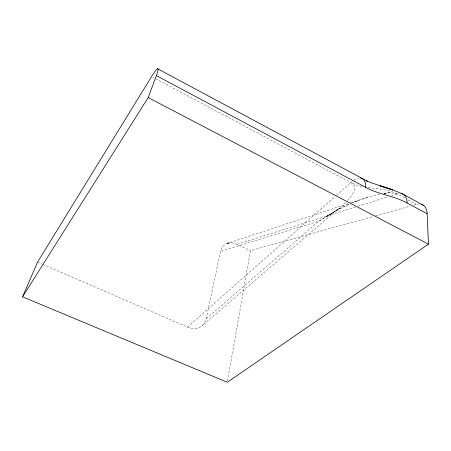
<?xml version="1.0" encoding="UTF-8"?>
<svg xmlns="http://www.w3.org/2000/svg" width="451" height="451" viewBox="0 0 451 451"><rect width="100%" height="100%" fill="white"/><g stroke="black" fill="none" stroke-linecap="round" stroke-linejoin="round"><path stroke-width="0.34" stroke-dasharray="2.25 1.69" d="M227.546 380.881L250.44 250.717L373.022 216.508M42.715 264.348L187.458 327.116A17.634 14.263 49.9 0 0 206.22 318.744L220.533 251.376A18.795 13.891 47.3 0 1 223.499 245.71L224.948 244.527A17.194 12.707 47.1 0 1 226.627 243.619L348.465 203.576M347.682 200.548C351.673 195.959 359.081 186.72 350.76 182.604L152.827 77.194M346.013 202.409L342.303 206.068L334.214 212.376L201.789 326.005M187.458 327.116L334.958 196.585M336.502 195.221L352.304 181.325M206.22 318.744L318.958 221.108L337.325 210.042L349.48 204.01L340.155 208.475L318.958 221.108L220.533 251.376M379.663 194.054L366.02 197.589L352.902 202.606M351.994 202.995L358.911 200.199M228.11 243.1L228.787 242.88L226.627 243.619A16.501 12.194 47.1 0 1 228.381 243.061L231.566 242.818A14.855 10.971 46.9 0 1 237.012 244.279L250.44 250.717M227.783 243.213L228.787 242.88M350.399 202.939L369.07 196.929M237.012 244.284L355.473 207.02M358.128 206.186L388.097 196.76M391.513 195.689L396.981 193.964A24.901 12.081 -60.5 0 1 399.101 193.513M375.734 215.753L410.269 206.113M413.657 205.166L416.363 204.41A24.687 12.746 -60.1 0 1 418.443 204.021M383.778 193.344C391.389 191.838 399.332 193.642 405.505 198.558M384.1 193.349L389.935 192.701L391.417 192.932M383.88 193.332L388.401 192.915M368.067 187.593C377.814 188.93 388.108 189.223 396.981 193.964M362.153 186.584L356.363 185.017L350.76 182.604M37.546 262.104L42.067 264.066M407.93 199.861L416.363 204.41M353.804 180.265A25.532 10.847 -61.3 0 1 359.21 178.089M339.473 208.334L326.073 216.886L339.473 208.334"/><path stroke-width="0.68" d="M22.55 296.837L148.199 97.574L156.373 75.588L365.637 187.345C378.682 194.55 394.039 195.813 407.101 202.978L427.131 213.735L428.45 244.138L227.304 382.262L22.55 296.837L37.546 262.104L151.598 76.54A27.979 2.712 -63.2 0 1 156.373 75.588M148.199 97.574L428.45 244.138M157.602 68.738L367.238 181.144L366.297 180.727L371.365 182.813L392.759 190.001L380.013 185.789L391.085 189.127L402.732 194.02L423.934 205.633M365.637 187.345L365.62 185.479A25.532 10.847 -61.3 0 0 360.377 178.072M401.024 193.535A24.901 12.081 -60.5 0 1 407.101 202.978M421.386 204.269A24.687 12.746 -60.1 0 1 427.131 213.735"/></g></svg>
